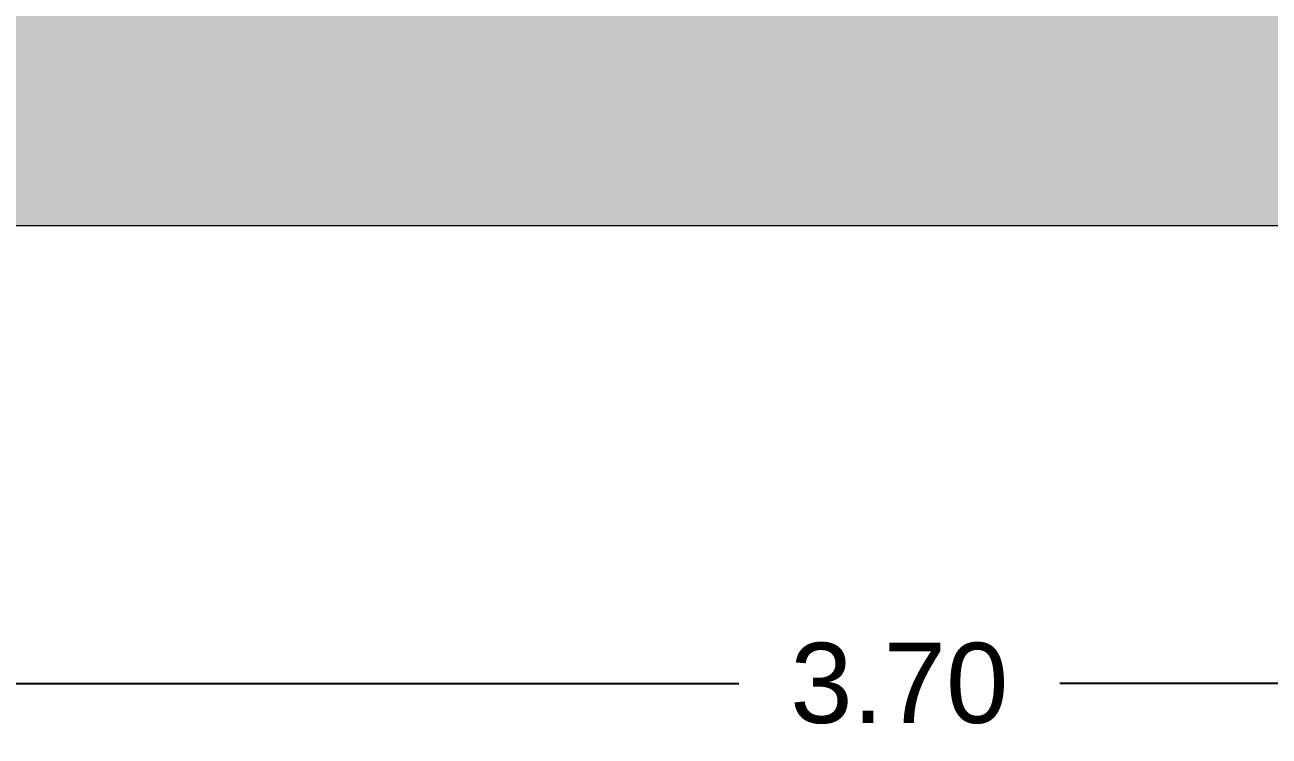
# Model space of a CAD drawing. Header units: millimetres. Extents: x 441156 to 441876, y 4514765 to 4515211.
# Drawn here: x 441240.065 to 441242.857, y 4514788.689 to 4514790.284 of the extents above; entities that cross this region are included whole.
import ezdxf

# ---------------------------------------------------------------- set-up
doc = ezdxf.new("R2010")
doc.units = ezdxf.units.MM
doc.linetypes.add('CONTINUA', pattern=[0])
doc.linetypes.add('PUNTOS2', pattern=[0.125, 0, -0.125])
doc.layers.add('01_cotas', color=254, linetype='Continuous')
doc.layers.add('_CAVITI-AUX', color=2, linetype='Continuous', lineweight=5)
doc.layers.add('A-DETL-THIN', color=7, linetype='Continuous', lineweight=9)
doc.styles.add('Estilo1', font='swissel.ttf')
doc.styles.add('ROMANS', font='romans')
doc.dimstyles.new('DECIMAL-50', dxfattribs={"dimtxt": 0.08, "dimasz": 0.15, "dimexe": 0.09, "dimexo": 0, "dimgap": 0.09, "dimtad": 0, "dimzin": 0, "dimdsep": 46, "dimtxsty": 'ROMANS', "dimcen": 0.09, "dimclrt": 6, "dimadec": 0, "dimazin": 0, "dimtfac": 1.38, "dimtix": 1, "dimtofl": 0, "dimtmove": 2, "dimatfit": 3, "dimldrblk": 'OBLIQUE', "dimfxl": 1, "dimtolj": 1, "dimtzin": 0, "dimarcsym": 0})

# ---------------------------------------------------------------- blocks, each defined once
blk = doc.blocks.new('*D228')
at = {"layer": '01_cotas', "color": 0, "linetype": 'PUNTOS2', "lineweight": -2, "transparency": 16777216}
for p, q in [((441238.3267, 4514789.8335), (441238.3267, 4514788.7167)), ((441245.7274, 4514789.8335), (441245.7274, 4514788.7167))]:
    blk.add_line(p, q, dxfattribs=at)
at = {"layer": '01_cotas', "color": 0, "lineweight": -2, "transparency": 16777216}
for p, q in [((441238.4767, 4514788.8067), (441241.6669, 4514788.8067)), ((441245.5774, 4514788.8067), (441242.3872, 4514788.8067))]:
    blk.add_line(p, q, dxfattribs=at)
at = {"layer": '01_cotas', "color": 0, "transparency": 16777216}
for points in [[(441238.4767, 4514788.8317), (441238.4767, 4514788.7817), (441238.3267, 4514788.8067)], [(441245.5774, 4514788.8317), (441245.5774, 4514788.7817), (441245.7274, 4514788.8067)]]:
    blk.add_solid(points, dxfattribs=at)
at = {"layer": '01_cotas', "color": 7, "transparency": 16777216, "insert": (441242.027, 4514788.8067), "char_height": 0.18, "attachment_point": 5, "style": 'Estilo1'}
blk.add_mtext('\\A1;3.70', dxfattribs=at)

msp = doc.modelspace()

# ---------------------------------------------------------------- hatches: boundary and pattern name
at = {"layer": '_CAVITI-AUX', "linetype": 'CONTINUA'}
h = msp.add_hatch(color=254, dxfattribs=at)
h.dxf.hatch_style = 1
h.paths.add_polyline_path([(441245.72737469, 4514800.83348909), (441238.32672063, 4514800.83348909), (441238.32672063, 4514796.71957894), (441238.82672063, 4514796.71957894), (441238.82672063, 4514798.08601725), (441241.94041904, 4514798.08601725), (441241.94041904, 4514798.28601724), (441238.82672063, 4514798.28601724), (441238.82672063, 4514800.33348909), (441245.22737469, 4514800.33348909), (441245.22737469, 4514798.28601724), (441243.34041904, 4514798.28601724), (441243.34041904, 4514798.08601725), (441245.22737469, 4514798.08601725), (441245.22737469, 4514790.33348909), (441238.82672063, 4514790.33348909), (441238.82672063, 4514791.19053393), (441238.32672063, 4514791.19053393), (441238.32672063, 4514789.83348909), (441245.72737469, 4514789.83348909)])

# ---------------------------------------------------------------- linework, layer by layer
at = {"layer": 'A-DETL-THIN', "lineweight": 18, "elevation": -0.00000053}
msp.add_lwpolyline([(441238.32672063, 4514800.83348909), (441245.72737469, 4514800.83348909), (441245.72737469, 4514789.83348909), (441238.32672063, 4514789.83348909)], close=True, dxfattribs=at)

# ---------------------------------------------------------------- dimensions: what is measured, and where the dimension line sits
at = {"layer": '01_cotas', "color": 251}
dim = msp.add_linear_dim(base=(441245.72737469, 4514788.8066807, 0.00000053), p1=(441238.32672063, 4514789.83348909, -0.00000053), p2=(441245.72737469, 4514789.83348909, -0.00000053), text='3.70', dimstyle='DECIMAL-50', override={"dimtxt": 0.18, "dimtxsty": 'Estilo1', "dimsah": 1, "dimclrt": 7, "dimfxl": 0.09, "dimarcsym": 2}, dxfattribs=at)
dim.commit()
dim.dimension.update_dxf_attribs({"geometry": '*D228', "text_midpoint": (441242.02704766, 4514788.8066807, 0.00000053)})

doc.saveas('drawing.dxf')
